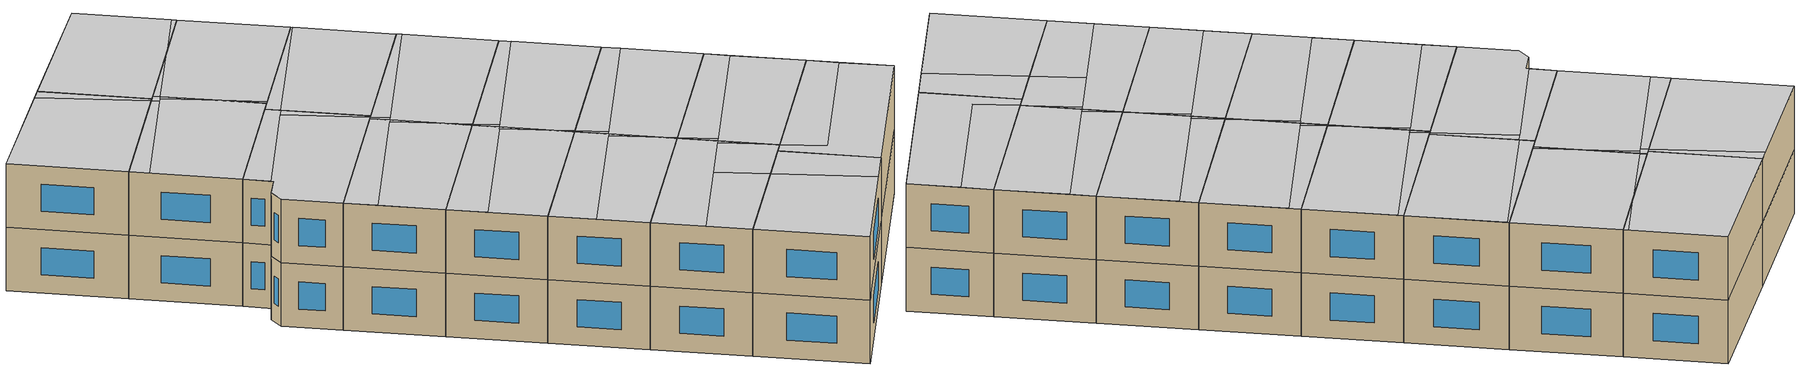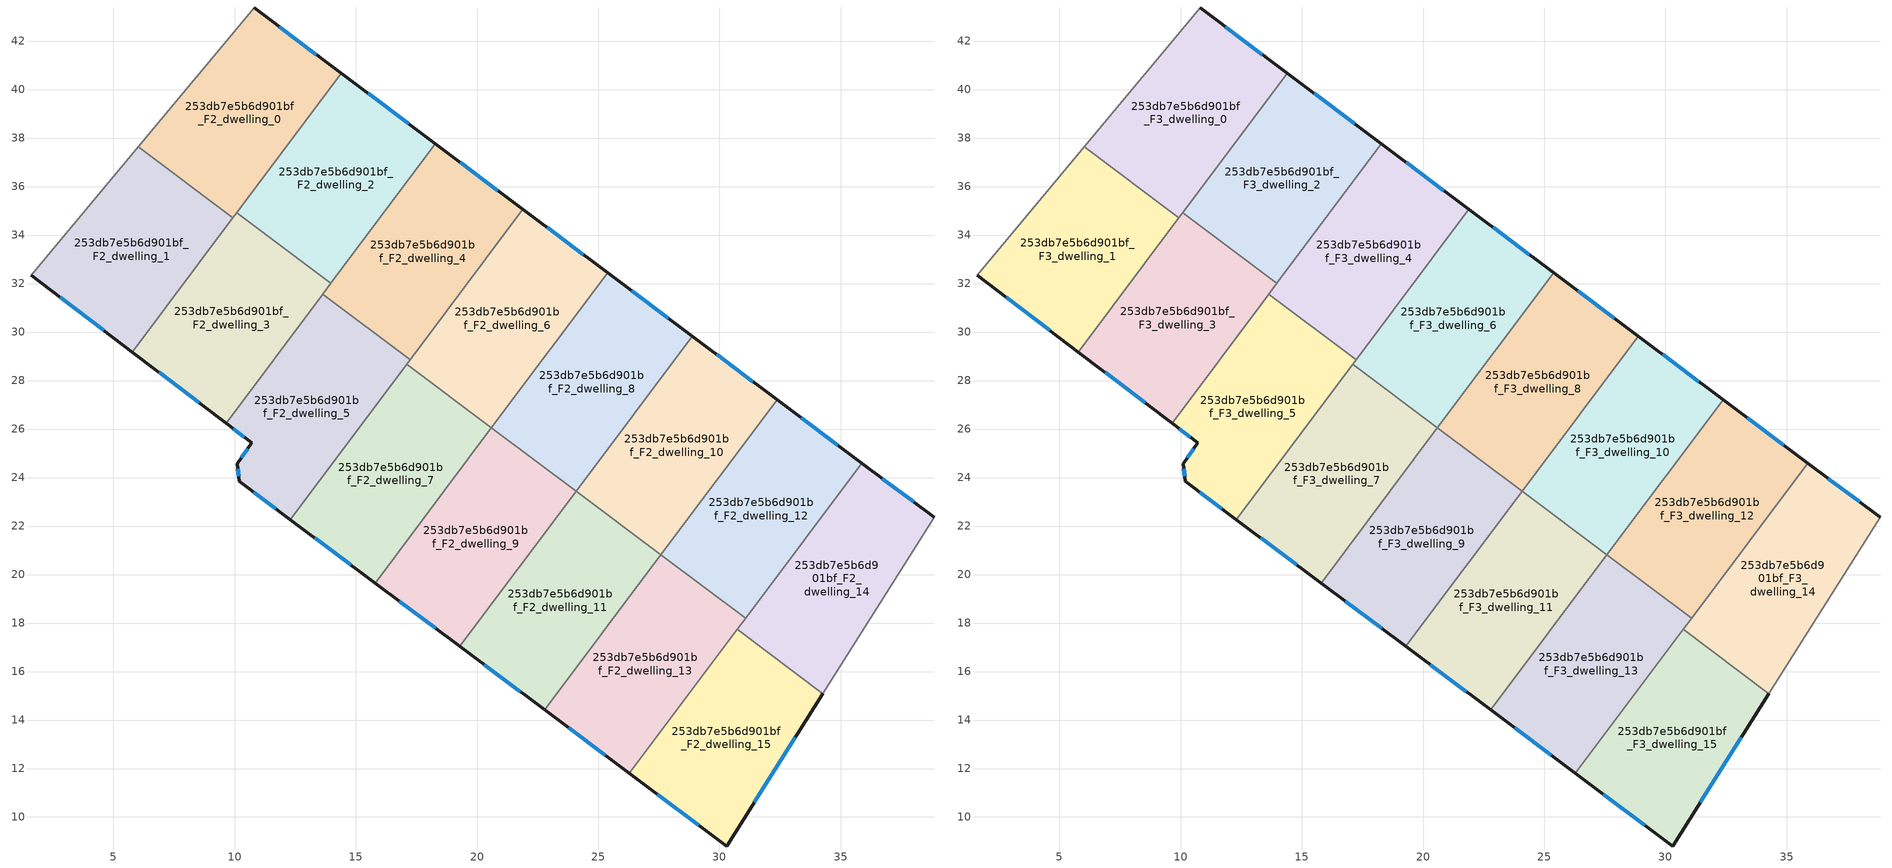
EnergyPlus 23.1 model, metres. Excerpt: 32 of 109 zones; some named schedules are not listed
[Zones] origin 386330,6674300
253db7e5b6d901bf_F2_dwelling_0
 floor to 253db7e5b6d901bf_F1_dwelling_0 (EU_floor_Construction): 14.41,40.67 9.94,34.71 6.03,37.63 10.81,43.36 z6
 wall outside (EU_wall_Construction): 14.41,40.67 10.81,43.36 z6:9
 wall adiabatic (EU_wall_Construction): 10.81,43.36 6.03,37.63 z6:9
 wall to 253db7e5b6d901bf_F2_dwelling_1 (EU_wall_Construction): 6.03,37.63 9.94,34.71 z6:9
 wall to 253db7e5b6d901bf_F2_dwelling_2 (EU_wall_Construction): 10.09,34.92 14.41,40.67 z6:9
 wall to 253db7e5b6d901bf_F2_dwelling_3 (EU_wall_Construction): 9.94,34.71 10.09,34.92 z6:9
 window (EU_Window_Construction): 13.38,41.44 11.84,42.6 z6.86:8.14
253db7e5b6d901bf_F2_dwelling_1
 floor to 253db7e5b6d901bf_F1_dwelling_1 (EU_floor_Construction): 9.94,34.71 5.79,29.17 1.62,32.34 6.03,37.63 z6
 wall outside (EU_wall_Construction): 1.62,32.34 5.79,29.17 z6:9
 wall adiabatic (EU_wall_Construction): 6.03,37.63 1.62,32.34 z6:9
 wall to 253db7e5b6d901bf_F2_dwelling_3 (EU_wall_Construction): 5.79,29.17 9.94,34.71 z6:9
 window (EU_Window_Construction): 2.81,31.44 4.6,30.08 z6.86:8.14
253db7e5b6d901bf_F2_dwelling_10
 floor to 253db7e5b6d901bf_F1_dwelling_10 (EU_floor_Construction): 32.37,27.21 27.58,20.81 24.09,23.43 28.88,29.83 z6
 wall outside (EU_wall_Construction): 32.37,27.21 28.88,29.83 z6:9
 wall to 253db7e5b6d901bf_F2_dwelling_11 (EU_wall_Construction): 24.09,23.43 27.58,20.81 z6:9
 wall to 253db7e5b6d901bf_F2_dwelling_12 (EU_wall_Construction): 27.58,20.81 32.37,27.21 z6:9
 wall to 253db7e5b6d901bf_F2_dwelling_8 (EU_wall_Construction): 28.88,29.83 24.09,23.43 z6:9
 window (EU_Window_Construction): 31.38,27.96 29.88,29.08 z6.86:8.14
253db7e5b6d901bf_F2_dwelling_11
 floor to 253db7e5b6d901bf_F1_dwelling_11 (EU_floor_Construction): 27.58,20.81 22.79,14.42 19.29,17.03 24.09,23.43 z6
 wall outside (EU_wall_Construction): 19.29,17.03 22.79,14.42 z6:9
 wall to 253db7e5b6d901bf_F2_dwelling_9 (EU_wall_Construction): 24.09,23.43 19.29,17.03 z6:9
 wall to 253db7e5b6d901bf_F2_dwelling_13 (EU_wall_Construction): 22.79,14.42 27.58,20.81 z6:9
 window (EU_Window_Construction): 20.29,16.29 21.79,15.17 z6.86:8.14
253db7e5b6d901bf_F2_dwelling_12
 floor to 253db7e5b6d901bf_F1_dwelling_12 (EU_floor_Construction): 35.87,24.59 31.08,18.2 27.58,20.81 32.37,27.21 z6
 wall outside (EU_wall_Construction): 35.87,24.59 32.37,27.21 z6:9
 wall to 253db7e5b6d901bf_F2_dwelling_13 (EU_wall_Construction): 27.58,20.81 31.08,18.2 z6:9
 wall to 253db7e5b6d901bf_F2_dwelling_14 (EU_wall_Construction): 31.08,18.2 35.87,24.59 z6:9
 window (EU_Window_Construction): 34.87,25.34 33.37,26.46 z6.86:8.14
253db7e5b6d901bf_F2_dwelling_13
 floor to 253db7e5b6d901bf_F1_dwelling_13 (EU_floor_Construction): 31.08,18.2 26.29,11.8 22.79,14.42 27.58,20.81 z6
 wall outside (EU_wall_Construction): 22.79,14.42 26.29,11.8 z6:9
 wall to 253db7e5b6d901bf_F2_dwelling_15 (EU_wall_Construction): 26.29,11.8 30.73,17.73 z6:9
 wall to 253db7e5b6d901bf_F2_dwelling_14 (EU_wall_Construction): 30.73,17.73 31.08,18.19 z6:9
 window (EU_Window_Construction): 23.79,13.67 25.29,12.55 z6.86:8.14
253db7e5b6d901bf_F2_dwelling_14
 floor to 253db7e5b6d901bf_F1_dwelling_14 (EU_floor_Construction): 38.86,22.35 34.26,15.09 30.73,17.73 35.87,24.59 z6
 wall outside (EU_wall_Construction): 38.86,22.35 35.87,24.59 z6:9
 wall adiabatic (EU_wall_Construction): 34.26,15.09 38.86,22.35 z6:9
 wall to 253db7e5b6d901bf_F2_dwelling_15 (EU_wall_Construction): 30.73,17.73 34.26,15.09 z6:9
 window (EU_Window_Construction): 38,22.99 36.72,23.95 z6.86:8.14
253db7e5b6d901bf_F2_dwelling_15
 floor to 253db7e5b6d901bf_F1_dwelling_15 (EU_floor_Construction): 34.26,15.09 30.29,8.8 26.29,11.8 30.73,17.73 z6
 wall outside (EU_wall_Construction): 26.29,11.8 30.29,8.8 34.26,15.09 z6:9
 window (EU_Window_Construction): 31.43,10.6 33.13,13.29 / 27.43,10.95 29.15,9.66 z6.86:8.14
253db7e5b6d901bf_F2_dwelling_2
 floor to 253db7e5b6d901bf_F1_dwelling_2 (EU_floor_Construction): 18.29,37.76 13.97,32.01 10.09,34.92 14.41,40.67 z6
 wall outside (EU_wall_Construction): 18.29,37.76 14.41,40.67 z6:9
 wall to 253db7e5b6d901bf_F2_dwelling_3 (EU_wall_Construction): 10.09,34.92 13.97,32.01 z6:9
 wall to 253db7e5b6d901bf_F2_dwelling_4 (EU_wall_Construction): 13.97,32.01 18.29,37.76 z6:9
 window (EU_Window_Construction): 17.18,38.6 15.51,39.84 z6.86:8.14
253db7e5b6d901bf_F2_dwelling_3
 floor to 253db7e5b6d901bf_F1_dwelling_3 (EU_floor_Construction): 13.97,32.01 9.65,26.24 5.79,29.17 10.09,34.92 z6
 wall outside (EU_wall_Construction): 5.79,29.17 9.65,26.24 z6:9
 wall to 253db7e5b6d901bf_F2_dwelling_5 (EU_wall_Construction): 9.65,26.24 13.64,31.57 z6:9
 wall to 253db7e5b6d901bf_F2_dwelling_4 (EU_wall_Construction): 13.64,31.57 13.97,32.01 z6:9
 window (EU_Window_Construction): 6.89,28.34 8.55,27.08 z6.86:8.14
253db7e5b6d901bf_F2_dwelling_4
 floor to 253db7e5b6d901bf_F1_dwelling_4 (EU_floor_Construction): 21.89,35.06 17.25,28.87 13.64,31.57 18.29,37.76 z6
 wall outside (EU_wall_Construction): 21.89,35.06 18.29,37.76 z6:9
 wall to 253db7e5b6d901bf_F2_dwelling_5 (EU_wall_Construction): 13.64,31.57 17.25,28.87 z6:9
 wall to 253db7e5b6d901bf_F2_dwelling_6 (EU_wall_Construction): 17.25,28.87 21.89,35.06 z6:9
 window (EU_Window_Construction): 20.86,35.83 19.32,36.99 z6.86:8.14
253db7e5b6d901bf_F2_dwelling_5
 floor to 253db7e5b6d901bf_F1_dwelling_5 (EU_floor_Construction): 17.25,28.87 12.3,22.26 10.2,23.84 10.12,24.57 10.7,25.44 9.65,26.24 13.64,31.57 z6
 wall outside (EU_wall_Construction): 9.65,26.24 10.7,25.44 10.12,24.57 10.2,23.84 12.3,22.26 z6:9
 wall to 253db7e5b6d901bf_F2_dwelling_7 (EU_wall_Construction): 12.3,22.26 17.1,28.66 z6:9
 wall to 253db7e5b6d901bf_F2_dwelling_6 (EU_wall_Construction): 17.1,28.66 17.25,28.87 z6:9
 window (EU_Window_Construction): 10.8,23.39 11.7,22.72 / 10.14,24.36 10.17,24.05 / 10.53,25.19 10.28,24.82 / 9.95,26.01 10.4,25.67 z6.86:8.14
253db7e5b6d901bf_F2_dwelling_6
 floor to 253db7e5b6d901bf_F1_dwelling_6 (EU_floor_Construction): 25.39,32.45 20.59,26.05 17.1,28.66 21.89,35.06 z6
 wall outside (EU_wall_Construction): 25.39,32.45 21.89,35.06 z6:9
 wall to 253db7e5b6d901bf_F2_dwelling_7 (EU_wall_Construction): 17.1,28.66 20.59,26.05 z6:9
 wall to 253db7e5b6d901bf_F2_dwelling_8 (EU_wall_Construction): 20.59,26.05 25.39,32.45 z6:9
 window (EU_Window_Construction): 24.39,33.19 22.89,34.31 z6.86:8.14
253db7e5b6d901bf_F2_dwelling_7
 floor to 253db7e5b6d901bf_F1_dwelling_7 (EU_floor_Construction): 20.59,26.05 15.8,19.65 12.3,22.26 17.1,28.66 z6
 wall outside (EU_wall_Construction): 12.3,22.26 15.8,19.65 z6:9
 wall to 253db7e5b6d901bf_F2_dwelling_9 (EU_wall_Construction): 15.8,19.65 20.59,26.05 z6:9
 window (EU_Window_Construction): 13.3,21.52 14.8,20.4 z6.86:8.14
253db7e5b6d901bf_F2_dwelling_8
 floor to 253db7e5b6d901bf_F1_dwelling_8 (EU_floor_Construction): 28.88,29.83 24.09,23.43 20.59,26.05 25.39,32.45 z6
 wall outside (EU_wall_Construction): 28.88,29.83 25.39,32.45 z6:9
 wall to 253db7e5b6d901bf_F2_dwelling_9 (EU_wall_Construction): 20.59,26.05 24.09,23.43 z6:9
 window (EU_Window_Construction): 27.88,30.58 26.39,31.7 z6.86:8.14
253db7e5b6d901bf_F2_dwelling_9
 floor to 253db7e5b6d901bf_F1_dwelling_9 (EU_floor_Construction): 24.09,23.43 19.29,17.03 15.8,19.65 20.59,26.05 z6
 wall outside (EU_wall_Construction): 15.8,19.65 19.29,17.03 z6:9
 window (EU_Window_Construction): 16.8,18.9 18.3,17.78 z6.86:8.14
253db7e5b6d901bf_F3_dwelling_0
 floor to 253db7e5b6d901bf_F2_dwelling_0 (EU_floor_Construction): 14.41,40.67 9.94,34.71 6.03,37.63 10.81,43.36 z9
 wall outside (EU_wall_Construction): 14.41,40.67 10.81,43.36 z9:12
 wall adiabatic (EU_wall_Construction): 10.81,43.36 6.03,37.63 z9:12
 wall to 253db7e5b6d901bf_F3_dwelling_1 (EU_wall_Construction): 6.03,37.63 9.94,34.71 z9:12
 wall to 253db7e5b6d901bf_F3_dwelling_2 (EU_wall_Construction): 10.09,34.92 14.41,40.67 z9:12
 wall to 253db7e5b6d901bf_F3_dwelling_3 (EU_wall_Construction): 9.94,34.71 10.09,34.92 z9:12
 window (EU_Window_Construction): 13.38,41.44 11.84,42.6 z9.86:11.14
 ceiling to 253db7e5b6d901bf_F4_dwelling_0 (EU_floor_Construction): 12.56,38.21 14.21,40.82 10.81,43.36 6.03,37.63 9.94,34.71 z12
 ceiling to 253db7e5b6d901bf_F4_dwelling_2 (EU_floor_Construction): 12.56,38.21 14.41,40.67 14.21,40.82 z12
253db7e5b6d901bf_F3_dwelling_1
 floor to 253db7e5b6d901bf_F2_dwelling_1 (EU_floor_Construction): 9.94,34.71 5.79,29.17 1.62,32.34 6.03,37.63 z9
 wall outside (EU_wall_Construction): 1.62,32.34 5.79,29.17 z9:12
 wall adiabatic (EU_wall_Construction): 6.03,37.63 1.62,32.34 z9:12
 wall to 253db7e5b6d901bf_F3_dwelling_3 (EU_wall_Construction): 5.79,29.17 9.94,34.71 z9:12
 window (EU_Window_Construction): 2.81,31.44 4.6,30.08 z9.86:11.14
 ceiling to 253db7e5b6d901bf_F4_dwelling_1 (EU_floor_Construction): 5.79,29.17 9.82,34.55 5.66,37.19 1.62,32.34 z12
 ceiling to 253db7e5b6d901bf_F4_dwelling_0 (EU_floor_Construction): 9.82,34.55 9.94,34.71 6.03,37.63 5.66,37.19 z12
253db7e5b6d901bf_F3_dwelling_10
 floor to 253db7e5b6d901bf_F2_dwelling_10 (EU_floor_Construction): 32.37,27.21 27.58,20.81 24.09,23.43 28.88,29.83 z9
 wall outside (EU_wall_Construction): 32.37,27.21 28.88,29.83 z9:12
 wall to 253db7e5b6d901bf_F3_dwelling_11 (EU_wall_Construction): 24.09,23.43 27.58,20.81 z9:12
 wall to 253db7e5b6d901bf_F3_dwelling_12 (EU_wall_Construction): 27.58,20.81 32.37,27.21 z9:12
 wall to 253db7e5b6d901bf_F3_dwelling_8 (EU_wall_Construction): 28.88,29.83 24.09,23.43 z9:12
 window (EU_Window_Construction): 31.38,27.96 29.88,29.08 z9.86:11.14
 ceiling to 253db7e5b6d901bf_F4_dwelling_10 (EU_floor_Construction): 27.61,20.85 32.37,27.21 29.54,29.33 25.25,22.56 27.11,21.17 z12
 ceiling to 253db7e5b6d901bf_F4_dwelling_11 (EU_floor_Construction): 27.58,20.81 27.61,20.85 27.11,21.17 z12
 ceiling to 253db7e5b6d901bf_F4_dwelling_8 (EU_floor_Construction): 25.35,22.71 29.54,29.33 28.88,29.83 24.13,23.49 z12
 ceiling adiabatic (EU_roof_Construction): 25.25,22.56 25.35,22.71 24.13,23.49 24.09,23.43 z12
253db7e5b6d901bf_F3_dwelling_11
 floor to 253db7e5b6d901bf_F2_dwelling_11 (EU_floor_Construction): 27.58,20.81 22.79,14.42 19.29,17.03 24.09,23.43 z9
 wall outside (EU_wall_Construction): 19.29,17.03 22.79,14.42 z9:12
 wall to 253db7e5b6d901bf_F3_dwelling_9 (EU_wall_Construction): 24.09,23.43 19.29,17.03 z9:12
 wall to 253db7e5b6d901bf_F3_dwelling_13 (EU_wall_Construction): 22.79,14.42 27.58,20.81 z9:12
 window (EU_Window_Construction): 20.29,16.29 21.79,15.17 z9.86:11.14
 ceiling to 253db7e5b6d901bf_F4_dwelling_11 (EU_floor_Construction): 22.79,14.42 27.58,20.81 27.11,21.17 25.16,22.41 20.96,15.79 z12
 ceiling to 253db7e5b6d901bf_F4_dwelling_9 (EU_floor_Construction): 20.96,15.79 25.16,22.41 25.25,22.56 24.09,23.43 19.3,17.03 z12
 ceiling to 253db7e5b6d901bf_F4_dwelling_10 (EU_floor_Construction): 27.11,21.17 25.25,22.56 25.16,22.4 z12
253db7e5b6d901bf_F3_dwelling_12
 floor to 253db7e5b6d901bf_F2_dwelling_12 (EU_floor_Construction): 35.87,24.59 31.08,18.2 27.58,20.81 32.37,27.21 z9
 wall outside (EU_wall_Construction): 35.87,24.59 32.37,27.21 z9:12
 wall to 253db7e5b6d901bf_F3_dwelling_13 (EU_wall_Construction): 27.58,20.81 31.08,18.2 z9:12
 wall to 253db7e5b6d901bf_F3_dwelling_14 (EU_wall_Construction): 31.08,18.2 35.87,24.59 z9:12
 window (EU_Window_Construction): 34.87,25.34 33.37,26.46 z9.86:11.14
 ceiling adiabatic (EU_roof_Construction): 31.09,18.21 35.87,24.59 33.27,26.54 28.98,19.77 30.83,18.38 z12
 ceiling to 253db7e5b6d901bf_F4_dwelling_10 (EU_floor_Construction): 29.08,19.92 33.27,26.54 32.37,27.21 27.61,20.85 z12
 ceiling to 253db7e5b6d901bf_F4_dwelling_11 (EU_floor_Construction): 28.98,19.77 29.08,19.92 27.61,20.85 27.58,20.81 z12
253db7e5b6d901bf_F3_dwelling_13
 floor to 253db7e5b6d901bf_F2_dwelling_13 (EU_floor_Construction): 31.08,18.2 26.29,11.8 22.79,14.42 27.58,20.81 z9
 wall outside (EU_wall_Construction): 22.79,14.42 26.29,11.8 z9:12
 wall to 253db7e5b6d901bf_F3_dwelling_15 (EU_wall_Construction): 26.29,11.8 30.73,17.73 z9:12
 wall to 253db7e5b6d901bf_F3_dwelling_14 (EU_wall_Construction): 30.73,17.73 31.08,18.19 z9:12
 window (EU_Window_Construction): 23.79,13.67 25.29,12.55 z9.86:11.14
 ceiling to 253db7e5b6d901bf_F4_dwelling_14 (EU_floor_Construction): 26.29,11.8 29.43,15.99 27.4,17.28 24.69,13 z12
 ceiling to 253db7e5b6d901bf_F4_dwelling_13 (EU_floor_Construction): 29.43,15.99 31.08,18.2 30.83,18.38 28.88,19.61 27.4,17.28 z12
 ceiling adiabatic (EU_roof_Construction): 30.83,18.38 28.98,19.77 28.88,19.61 z12
 ceiling to 253db7e5b6d901bf_F4_dwelling_11 (EU_floor_Construction): 24.69,13 28.98,19.77 27.58,20.81 22.79,14.42 z12
253db7e5b6d901bf_F3_dwelling_14
 floor to 253db7e5b6d901bf_F2_dwelling_14 (EU_floor_Construction): 38.86,22.35 34.26,15.09 30.73,17.73 35.87,24.59 z9
 wall outside (EU_wall_Construction): 38.86,22.35 35.87,24.59 z9:12
 wall adiabatic (EU_wall_Construction): 34.26,15.09 38.86,22.35 z9:12
 wall to 253db7e5b6d901bf_F3_dwelling_15 (EU_wall_Construction): 30.73,17.73 34.26,15.09 z9:12
 window (EU_Window_Construction): 38,22.99 36.72,23.95 z9.86:11.14
 ceiling to 253db7e5b6d901bf_F4_dwelling_13 (EU_floor_Construction): 34.26,15.09 38.86,22.35 37,23.74 32.81,17.13 31.09,18.21 30.73,17.73 z12
 ceiling to 253db7e5b6d901bf_F4_dwelling_12 (EU_floor_Construction): 32.81,17.13 37,23.74 35.87,24.59 31.09,18.21 z12
253db7e5b6d901bf_F3_dwelling_15
 floor to 253db7e5b6d901bf_F2_dwelling_15 (EU_floor_Construction): 34.26,15.09 30.29,8.8 26.29,11.8 30.73,17.73 z9
 wall outside (EU_wall_Construction): 26.29,11.8 30.29,8.8 34.26,15.09 z9:12
 window (EU_Window_Construction): 31.43,10.6 33.13,13.29 / 27.43,10.95 29.15,9.66 z9.86:11.14
 ceiling to 253db7e5b6d901bf_F4_dwelling_14 (EU_floor_Construction): 30.29,8.8 33.29,13.55 29.43,15.99 26.29,11.8 z12
 ceiling to 253db7e5b6d901bf_F4_dwelling_13 (EU_floor_Construction): 33.29,13.55 34.26,15.09 30.73,17.73 29.43,15.99 z12
253db7e5b6d901bf_F3_dwelling_2
 floor to 253db7e5b6d901bf_F2_dwelling_2 (EU_floor_Construction): 18.29,37.76 13.97,32.01 10.09,34.92 14.41,40.67 z9
 wall outside (EU_wall_Construction): 18.29,37.76 14.41,40.67 z9:12
 wall to 253db7e5b6d901bf_F3_dwelling_3 (EU_wall_Construction): 10.09,34.92 13.97,32.01 z9:12
 wall to 253db7e5b6d901bf_F3_dwelling_4 (EU_wall_Construction): 13.97,32.01 18.29,37.76 z9:12
 window (EU_Window_Construction): 17.18,38.6 15.51,39.84 z9.86:11.14
 ceiling to 253db7e5b6d901bf_F4_dwelling_2 (EU_floor_Construction): 14.06,32.13 18.29,37.76 14.41,40.67 12.56,38.21 10.35,34.72 12.45,33.15 z12
 ceiling adiabatic (EU_roof_Construction): 13.97,32.01 14.06,32.13 12.45,33.15 z12
 ceiling to 253db7e5b6d901bf_F4_dwelling_0 (EU_floor_Construction): 10.35,34.72 12.56,38.21 10.09,34.92 z12
253db7e5b6d901bf_F3_dwelling_3
 floor to 253db7e5b6d901bf_F2_dwelling_3 (EU_floor_Construction): 13.97,32.01 9.65,26.24 5.79,29.17 10.09,34.92 z9
 wall outside (EU_wall_Construction): 5.79,29.17 9.65,26.24 z9:12
 wall to 253db7e5b6d901bf_F3_dwelling_5 (EU_wall_Construction): 9.65,26.24 13.64,31.57 z9:12
 wall to 253db7e5b6d901bf_F3_dwelling_4 (EU_wall_Construction): 13.64,31.57 13.97,32.01 z9:12
 window (EU_Window_Construction): 6.89,28.34 8.55,27.08 z9.86:11.14
 ceiling to 253db7e5b6d901bf_F4_dwelling_3 (EU_floor_Construction): 9.65,26.24 13.97,32.01 12.45,33.15 10.24,34.55 6.5,28.64 z12
 ceiling to 253db7e5b6d901bf_F4_dwelling_1 (EU_floor_Construction): 6.5,28.64 10.12,34.36 9.82,34.55 5.79,29.17 z12
 ceiling to 253db7e5b6d901bf_F4_dwelling_2 (EU_floor_Construction): 12.45,33.15 10.35,34.72 10.24,34.55 z12
 ceiling to 253db7e5b6d901bf_F4_dwelling_0 (EU_floor_Construction): 10.12,34.36 10.35,34.72 10.09,34.92 9.82,34.55 z12
253db7e5b6d901bf_F3_dwelling_4
 floor to 253db7e5b6d901bf_F2_dwelling_4 (EU_floor_Construction): 21.89,35.06 17.25,28.87 13.64,31.57 18.29,37.76 z9
 wall outside (EU_wall_Construction): 21.89,35.06 18.29,37.76 z9:12
 wall to 253db7e5b6d901bf_F3_dwelling_5 (EU_wall_Construction): 13.64,31.57 17.25,28.87 z9:12
 wall to 253db7e5b6d901bf_F3_dwelling_6 (EU_wall_Construction): 17.25,28.87 21.89,35.06 z9:12
 window (EU_Window_Construction): 20.86,35.83 19.32,36.99 z9.86:11.14
 ceiling adiabatic (EU_roof_Construction): 17.25,28.87 21.89,35.06 18.35,37.72 14.19,31.16 z12; 21.89,35.06 18.29,37.76 13.64,31.57 14.19,31.16 18.35,37.72 z12
253db7e5b6d901bf_F3_dwelling_5
 floor to 253db7e5b6d901bf_F2_dwelling_5 (EU_floor_Construction): 17.25,28.87 12.3,22.26 10.2,23.84 10.12,24.57 10.7,25.44 9.65,26.24 13.64,31.57 z9
 wall outside (EU_wall_Construction): 9.65,26.24 10.7,25.44 10.12,24.57 10.2,23.84 12.3,22.26 z9:12
 wall to 253db7e5b6d901bf_F3_dwelling_7 (EU_wall_Construction): 12.3,22.26 17.1,28.66 z9:12
 wall to 253db7e5b6d901bf_F3_dwelling_6 (EU_wall_Construction): 17.1,28.66 17.25,28.87 z9:12
 window (EU_Window_Construction): 10.8,23.39 11.7,22.72 / 10.14,24.36 10.17,24.05 / 10.53,25.19 10.28,24.82 / 9.95,26.01 10.4,25.67 z9.86:11.14
 ceiling to 253db7e5b6d901bf_F4_dwelling_5 (EU_floor_Construction): 12.31,22.27 17.18,28.78 13.98,30.81 10.62,25.51 10.7,25.44 10.12,24.57 10.2,23.84 z12
 ceiling to 253db7e5b6d901bf_F4_dwelling_3 (EU_floor_Construction): 10.62,25.51 14.2,31.16 13.64,31.57 9.65,26.24 z12
 ceiling to 253db7e5b6d901bf_F4_dwelling_4 (EU_floor_Construction): 17.18,28.78 17.25,28.87 14.2,31.16 13.98,30.81 z12
253db7e5b6d901bf_F3_dwelling_6
 floor to 253db7e5b6d901bf_F2_dwelling_6 (EU_floor_Construction): 25.39,32.45 20.59,26.05 17.1,28.66 21.89,35.06 z9
 wall outside (EU_wall_Construction): 25.39,32.45 21.89,35.06 z9:12
 wall to 253db7e5b6d901bf_F3_dwelling_7 (EU_wall_Construction): 17.1,28.66 20.59,26.05 z9:12
 wall to 253db7e5b6d901bf_F3_dwelling_8 (EU_wall_Construction): 20.59,26.05 25.39,32.45 z9:12
 window (EU_Window_Construction): 24.39,33.19 22.89,34.31 z9.86:11.14
 ceiling to 253db7e5b6d901bf_F4_dwelling_6 (EU_floor_Construction): 20.65,26.12 25.39,32.44 22.09,34.92 17.8,28.14 19.66,26.75 z12
 ceiling to 253db7e5b6d901bf_F4_dwelling_7 (EU_floor_Construction): 20.59,26.05 20.65,26.12 19.66,26.75 z12
 ceiling to 253db7e5b6d901bf_F4_dwelling_4 (EU_floor_Construction): 17.91,28.32 22.09,34.92 21.89,35.06 17.19,28.78 z12
 ceiling to 253db7e5b6d901bf_F4_dwelling_5 (EU_floor_Construction): 17.8,28.14 17.91,28.32 17.19,28.78 17.1,28.66 z12
253db7e5b6d901bf_F3_dwelling_7
 floor to 253db7e5b6d901bf_F2_dwelling_7 (EU_floor_Construction): 20.59,26.05 15.8,19.65 12.3,22.26 17.1,28.66 z9
 wall outside (EU_wall_Construction): 12.3,22.26 15.8,19.65 z9:12
 wall to 253db7e5b6d901bf_F3_dwelling_9 (EU_wall_Construction): 15.8,19.65 20.59,26.05 z9:12
 window (EU_Window_Construction): 13.3,21.52 14.8,20.4 z9.86:11.14
 ceiling to 253db7e5b6d901bf_F4_dwelling_7 (EU_floor_Construction): 15.8,19.65 20.59,26.05 19.66,26.75 17.7,27.99 13.51,21.37 z12
 ceiling to 253db7e5b6d901bf_F4_dwelling_5 (EU_floor_Construction): 13.51,21.37 17.7,27.99 17.8,28.14 17.1,28.66 12.31,22.27 z12
 ceiling to 253db7e5b6d901bf_F4_dwelling_6 (EU_floor_Construction): 19.66,26.75 17.8,28.14 17.7,27.99 z12
253db7e5b6d901bf_F3_dwelling_8
 floor to 253db7e5b6d901bf_F2_dwelling_8 (EU_floor_Construction): 28.88,29.83 24.09,23.43 20.59,26.05 25.39,32.45 z9
 wall outside (EU_wall_Construction): 28.88,29.83 25.39,32.45 z9:12
 wall to 253db7e5b6d901bf_F3_dwelling_9 (EU_wall_Construction): 20.59,26.05 24.09,23.43 z9:12
 window (EU_Window_Construction): 27.88,30.58 26.39,31.7 z9.86:11.14
 ceiling to 253db7e5b6d901bf_F4_dwelling_8 (EU_floor_Construction): 24.13,23.49 28.88,29.83 25.82,32.12 21.53,25.35 23.38,23.96 z12
 ceiling to 253db7e5b6d901bf_F4_dwelling_7 (EU_floor_Construction): 21.53,25.35 21.62,25.5 20.65,26.12 20.59,26.05 z12
 ceiling adiabatic (EU_roof_Construction): 24.13,23.49 23.38,23.96 24.09,23.43 28.88,29.83 25.39,32.45 20.65,26.12 21.62,25.5 25.82,32.12 28.88,29.83 z12
253db7e5b6d901bf_F3_dwelling_9
 floor to 253db7e5b6d901bf_F2_dwelling_9 (EU_floor_Construction): 24.09,23.43 19.29,17.03 15.8,19.65 20.59,26.05 z9
 wall outside (EU_wall_Construction): 15.8,19.65 19.29,17.03 z9:12
 window (EU_Window_Construction): 16.8,18.9 18.3,17.78 z9.86:11.14
 ceiling to 253db7e5b6d901bf_F4_dwelling_8 (EU_floor_Construction): 23.38,23.96 21.53,25.35 21.43,25.2 z12
 ceiling to 253db7e5b6d901bf_F4_dwelling_7 (EU_floor_Construction): 17.24,18.58 21.53,25.35 20.59,26.05 15.8,19.65 z12
 ceiling adiabatic (EU_roof_Construction): 19.29,17.03 24.09,23.43 23.38,23.96 21.43,25.2 17.24,18.58 15.8,19.65 z12
[Building]
EU S2 Campaign: North Axis=0; Terrain=City; Solar Distribution=FullExterior
[Site:Location]
Helsinki-Vantaa.AP: Latitude=60.317; Longitude=24.963; Time Zone=2; Elevation=54.6
[SizingPeriod:WeatherFileDays]
AnnualSizingPeriod: Begin Month=1; Begin Day of Month=1; End Month=12; End Day of Month=31; Day of Week for Start Day=Monday; Use Weather File Daylight Saving Period=No; Use Weather File Rain and Snow Indicators=No
[MATERIAL]
EU_InternalMass_Material: Roughness=MediumRough; Thickness=0.1; Conductivity=1; Density=1800; Specific Heat=900; Thermal Absorptance=0.9; Solar Absorptance=0.7; Visible Absorptance=0.7
[MATERIAL:NOMASS] Roughness=MediumRough; Thermal Absorptance=0.9; Solar Absorptance=0.7; Visible Absorptance=0.7
Name | Thermal Resistance
EU_wall_NoMass | 1.10183
EU_roof_NoMass; EU_floor_NoMass | 1.70606
[WINDOWMATERIAL:SIMPLEGLAZINGSYSTEM]
EU_Window_SimpleGlazing: UFactor=3.11035; Solar Heat Gain Coefficient=0.8; Visible Transmittance=0.8
[CONSTRUCTION]
EU_wall_Construction: EU_wall_NoMass
EU_roof_Construction: EU_roof_NoMass
EU_floor_Construction: EU_floor_NoMass
EU_Window_Construction: EU_Window_SimpleGlazing
EU_InternalMass_Construction: EU_InternalMass_Material
[ZONE] Type=1; Multiplier=1; Ceiling Height=autocalculate; Floor Area=autocalculate; Part of Total Floor Area=Yes
Name | Volume
253db7e5b6d901bf_F2_dwelling_0; 253db7e5b6d901bf_F3_dwelling_0 | 104.689
253db7e5b6d901bf_F2_dwelling_1; 253db7e5b6d901bf_F3_dwelling_1 | 104.698
253db7e5b6d901bf_F2_dwelling_10; 253db7e5b6d901bf_F3_dwelling_10; 253db7e5b6d901bf_F2_dwelling_3; 253db7e5b6d901bf_F3_dwelling_3 | 104.674
253db7e5b6d901bf_F2_dwelling_11; 253db7e5b6d901bf_F3_dwelling_11 | 104.684
253db7e5b6d901bf_F2_dwelling_12; 253db7e5b6d901bf_F3_dwelling_12; 253db7e5b6d901bf_F2_dwelling_4; 253db7e5b6d901bf_F3_dwelling_4 | 104.695
253db7e5b6d901bf_F2_dwelling_13; 253db7e5b6d901bf_F3_dwelling_13; 253db7e5b6d901bf_F2_dwelling_6; 253db7e5b6d901bf_F3_dwelling_6 | 104.681
253db7e5b6d901bf_F2_dwelling_14; 253db7e5b6d901bf_F3_dwelling_14; 253db7e5b6d901bf_F2_dwelling_9; 253db7e5b6d901bf_F3_dwelling_9 | 104.682
253db7e5b6d901bf_F2_dwelling_15; 253db7e5b6d901bf_F3_dwelling_15 | 104.678
253db7e5b6d901bf_F2_dwelling_2; 253db7e5b6d901bf_F3_dwelling_2; 253db7e5b6d901bf_F2_dwelling_7; 253db7e5b6d901bf_F3_dwelling_7 | 104.687
253db7e5b6d901bf_F2_dwelling_5; 253db7e5b6d901bf_F3_dwelling_5 | 104.683
253db7e5b6d901bf_F2_dwelling_8; 253db7e5b6d901bf_F3_dwelling_8 | 104.692
[INTERNALMASS] Construction=EU_InternalMass_Construction
Name | Zone or ZoneList | Surface Area
253db7e5b6d901bf_F2_dwelling_0_EU_InternalMass | 253db7e5b6d901bf_F2_dwelling_0 | 34.8948
253db7e5b6d901bf_F2_dwelling_1_EU_InternalMass | 253db7e5b6d901bf_F2_dwelling_1 | 34.8998
253db7e5b6d901bf_F2_dwelling_2_EU_InternalMass | 253db7e5b6d901bf_F2_dwelling_2 | 34.8949
253db7e5b6d901bf_F2_dwelling_3_EU_InternalMass | 253db7e5b6d901bf_F2_dwelling_3 | 34.8912
253db7e5b6d901bf_F2_dwelling_4_EU_InternalMass | 253db7e5b6d901bf_F2_dwelling_4 | 34.8964
253db7e5b6d901bf_F2_dwelling_5_EU_InternalMass | 253db7e5b6d901bf_F2_dwelling_5 | 34.8944
253db7e5b6d901bf_F2_dwelling_6_EU_InternalMass | 253db7e5b6d901bf_F2_dwelling_6 | 34.8926
253db7e5b6d901bf_F2_dwelling_7_EU_InternalMass | 253db7e5b6d901bf_F2_dwelling_7 | 34.8942
253db7e5b6d901bf_F2_dwelling_8_EU_InternalMass | 253db7e5b6d901bf_F2_dwelling_8 | 34.8973
253db7e5b6d901bf_F2_dwelling_9_EU_InternalMass | 253db7e5b6d901bf_F2_dwelling_9 | 34.8937
253db7e5b6d901bf_F2_dwelling_10_EU_InternalMass | 253db7e5b6d901bf_F2_dwelling_10 | 34.8918
253db7e5b6d901bf_F2_dwelling_11_EU_InternalMass | 253db7e5b6d901bf_F2_dwelling_11 | 34.8947
253db7e5b6d901bf_F2_dwelling_12_EU_InternalMass | 253db7e5b6d901bf_F2_dwelling_12 | 34.8979
253db7e5b6d901bf_F2_dwelling_13_EU_InternalMass | 253db7e5b6d901bf_F2_dwelling_13 | 34.8937
253db7e5b6d901bf_F2_dwelling_14_EU_InternalMass | 253db7e5b6d901bf_F2_dwelling_14 | 34.894
253db7e5b6d901bf_F2_dwelling_15_EU_InternalMass | 253db7e5b6d901bf_F2_dwelling_15 | 34.8924
253db7e5b6d901bf_F3_dwelling_0_EU_InternalMass | 253db7e5b6d901bf_F3_dwelling_0 | 34.8948
253db7e5b6d901bf_F3_dwelling_1_EU_InternalMass | 253db7e5b6d901bf_F3_dwelling_1 | 34.8998
253db7e5b6d901bf_F3_dwelling_2_EU_InternalMass | 253db7e5b6d901bf_F3_dwelling_2 | 34.8949
253db7e5b6d901bf_F3_dwelling_3_EU_InternalMass | 253db7e5b6d901bf_F3_dwelling_3 | 34.8912
253db7e5b6d901bf_F3_dwelling_4_EU_InternalMass | 253db7e5b6d901bf_F3_dwelling_4 | 34.8964
253db7e5b6d901bf_F3_dwelling_5_EU_InternalMass | 253db7e5b6d901bf_F3_dwelling_5 | 34.8944
253db7e5b6d901bf_F3_dwelling_6_EU_InternalMass | 253db7e5b6d901bf_F3_dwelling_6 | 34.8926
253db7e5b6d901bf_F3_dwelling_7_EU_InternalMass | 253db7e5b6d901bf_F3_dwelling_7 | 34.8942
253db7e5b6d901bf_F3_dwelling_8_EU_InternalMass | 253db7e5b6d901bf_F3_dwelling_8 | 34.8973
253db7e5b6d901bf_F3_dwelling_9_EU_InternalMass | 253db7e5b6d901bf_F3_dwelling_9 | 34.8937
253db7e5b6d901bf_F3_dwelling_10_EU_InternalMass | 253db7e5b6d901bf_F3_dwelling_10 | 34.8918
253db7e5b6d901bf_F3_dwelling_11_EU_InternalMass | 253db7e5b6d901bf_F3_dwelling_11 | 34.8947
253db7e5b6d901bf_F3_dwelling_12_EU_InternalMass | 253db7e5b6d901bf_F3_dwelling_12 | 34.8979
253db7e5b6d901bf_F3_dwelling_13_EU_InternalMass | 253db7e5b6d901bf_F3_dwelling_13 | 34.8937
253db7e5b6d901bf_F3_dwelling_14_EU_InternalMass | 253db7e5b6d901bf_F3_dwelling_14 | 34.894
253db7e5b6d901bf_F3_dwelling_15_EU_InternalMass | 253db7e5b6d901bf_F3_dwelling_15 | 34.8924
[OTHEREQUIPMENT] Fuel Type=Electricity; Design Level Calculation Method=Watts/Area; Power per Zone Floor Area=1; Fraction Latent=0; Fraction Radiant=0; Fraction Lost=0; Carbon Dioxide Generation Rate=0; EndUse Subcategory=EU_Step8_InternalGains
Name | Zone or ZoneList or Space or SpaceList | Schedule
EU_Step8_InternalGain_253db7e5b6d901bf_F2_dwelling_0_f000 | 253db7e5b6d901bf_F2_dwelling_0 | EU_Step8_GainSchedule_253db7e5b6d901bf_F2_dwelling_0_f000
EU_Step8_InternalGain_253db7e5b6d901bf_F2_dwelling_1_f000 | 253db7e5b6d901bf_F2_dwelling_1 | EU_Step8_GainSchedule_253db7e5b6d901bf_F2_dwelling_1_f000
EU_Step8_InternalGain_253db7e5b6d901bf_F2_dwelling_2_f000 | 253db7e5b6d901bf_F2_dwelling_2 | EU_Step8_GainSchedule_253db7e5b6d901bf_F2_dwelling_2_f000
EU_Step8_InternalGain_253db7e5b6d901bf_F2_dwelling_3_f000 | 253db7e5b6d901bf_F2_dwelling_3 | EU_Step8_GainSchedule_253db7e5b6d901bf_F2_dwelling_3_f000
EU_Step8_InternalGain_253db7e5b6d901bf_F2_dwelling_4_f000 | 253db7e5b6d901bf_F2_dwelling_4 | EU_Step8_GainSchedule_253db7e5b6d901bf_F2_dwelling_4_f000
EU_Step8_InternalGain_253db7e5b6d901bf_F2_dwelling_5_f000 | 253db7e5b6d901bf_F2_dwelling_5 | EU_Step8_GainSchedule_253db7e5b6d901bf_F2_dwelling_5_f000
EU_Step8_InternalGain_253db7e5b6d901bf_F2_dwelling_6_f000 | 253db7e5b6d901bf_F2_dwelling_6 | EU_Step8_GainSchedule_253db7e5b6d901bf_F2_dwelling_6_f000
EU_Step8_InternalGain_253db7e5b6d901bf_F2_dwelling_7_f000 | 253db7e5b6d901bf_F2_dwelling_7 | EU_Step8_GainSchedule_253db7e5b6d901bf_F2_dwelling_7_f000
EU_Step8_InternalGain_253db7e5b6d901bf_F2_dwelling_8_f000 | 253db7e5b6d901bf_F2_dwelling_8 | EU_Step8_GainSchedule_253db7e5b6d901bf_F2_dwelling_8_f000
EU_Step8_InternalGain_253db7e5b6d901bf_F2_dwelling_9_f000 | 253db7e5b6d901bf_F2_dwelling_9 | EU_Step8_GainSchedule_253db7e5b6d901bf_F2_dwelling_9_f000
EU_Step8_InternalGain_253db7e5b6d901bf_F2_dwelling_10_f000 | 253db7e5b6d901bf_F2_dwelling_10 | EU_Step8_GainSchedule_253db7e5b6d901bf_F2_dwelling_10_f000
EU_Step8_InternalGain_253db7e5b6d901bf_F2_dwelling_11_f000 | 253db7e5b6d901bf_F2_dwelling_11 | EU_Step8_GainSchedule_253db7e5b6d901bf_F2_dwelling_11_f000
EU_Step8_InternalGain_253db7e5b6d901bf_F2_dwelling_12_f000 | 253db7e5b6d901bf_F2_dwelling_12 | EU_Step8_GainSchedule_253db7e5b6d901bf_F2_dwelling_12_f000
EU_Step8_InternalGain_253db7e5b6d901bf_F2_dwelling_13_f000 | 253db7e5b6d901bf_F2_dwelling_13 | EU_Step8_GainSchedule_253db7e5b6d901bf_F2_dwelling_13_f000
EU_Step8_InternalGain_253db7e5b6d901bf_F2_dwelling_14_f000 | 253db7e5b6d901bf_F2_dwelling_14 | EU_Step8_GainSchedule_253db7e5b6d901bf_F2_dwelling_14_f000
EU_Step8_InternalGain_253db7e5b6d901bf_F2_dwelling_15_f000 | 253db7e5b6d901bf_F2_dwelling_15 | EU_Step8_GainSchedule_253db7e5b6d901bf_F2_dwelling_15_f000
EU_Step8_InternalGain_253db7e5b6d901bf_F3_dwelling_0_f000 | 253db7e5b6d901bf_F3_dwelling_0 | EU_Step8_GainSchedule_253db7e5b6d901bf_F3_dwelling_0_f000
EU_Step8_InternalGain_253db7e5b6d901bf_F3_dwelling_1_f000 | 253db7e5b6d901bf_F3_dwelling_1 | EU_Step8_GainSchedule_253db7e5b6d901bf_F3_dwelling_1_f000
EU_Step8_InternalGain_253db7e5b6d901bf_F3_dwelling_2_f000 | 253db7e5b6d901bf_F3_dwelling_2 | EU_Step8_GainSchedule_253db7e5b6d901bf_F3_dwelling_2_f000
EU_Step8_InternalGain_253db7e5b6d901bf_F3_dwelling_3_f000 | 253db7e5b6d901bf_F3_dwelling_3 | EU_Step8_GainSchedule_253db7e5b6d901bf_F3_dwelling_3_f000
EU_Step8_InternalGain_253db7e5b6d901bf_F3_dwelling_4_f000 | 253db7e5b6d901bf_F3_dwelling_4 | EU_Step8_GainSchedule_253db7e5b6d901bf_F3_dwelling_4_f000
EU_Step8_InternalGain_253db7e5b6d901bf_F3_dwelling_5_f000 | 253db7e5b6d901bf_F3_dwelling_5 | EU_Step8_GainSchedule_253db7e5b6d901bf_F3_dwelling_5_f000
EU_Step8_InternalGain_253db7e5b6d901bf_F3_dwelling_6_f000 | 253db7e5b6d901bf_F3_dwelling_6 | EU_Step8_GainSchedule_253db7e5b6d901bf_F3_dwelling_6_f000
EU_Step8_InternalGain_253db7e5b6d901bf_F3_dwelling_7_f000 | 253db7e5b6d901bf_F3_dwelling_7 | EU_Step8_GainSchedule_253db7e5b6d901bf_F3_dwelling_7_f000
EU_Step8_InternalGain_253db7e5b6d901bf_F3_dwelling_8_f000 | 253db7e5b6d901bf_F3_dwelling_8 | EU_Step8_GainSchedule_253db7e5b6d901bf_F3_dwelling_8_f000
EU_Step8_InternalGain_253db7e5b6d901bf_F3_dwelling_9_f000 | 253db7e5b6d901bf_F3_dwelling_9 | EU_Step8_GainSchedule_253db7e5b6d901bf_F3_dwelling_9_f000
EU_Step8_InternalGain_253db7e5b6d901bf_F3_dwelling_10_f000 | 253db7e5b6d901bf_F3_dwelling_10 | EU_Step8_GainSchedule_253db7e5b6d901bf_F3_dwelling_10_f000
EU_Step8_InternalGain_253db7e5b6d901bf_F3_dwelling_11_f000 | 253db7e5b6d901bf_F3_dwelling_11 | EU_Step8_GainSchedule_253db7e5b6d901bf_F3_dwelling_11_f000
EU_Step8_InternalGain_253db7e5b6d901bf_F3_dwelling_12_f000 | 253db7e5b6d901bf_F3_dwelling_12 | EU_Step8_GainSchedule_253db7e5b6d901bf_F3_dwelling_12_f000
EU_Step8_InternalGain_253db7e5b6d901bf_F3_dwelling_13_f000 | 253db7e5b6d901bf_F3_dwelling_13 | EU_Step8_GainSchedule_253db7e5b6d901bf_F3_dwelling_13_f000
EU_Step8_InternalGain_253db7e5b6d901bf_F3_dwelling_14_f000 | 253db7e5b6d901bf_F3_dwelling_14 | EU_Step8_GainSchedule_253db7e5b6d901bf_F3_dwelling_14_f000
EU_Step8_InternalGain_253db7e5b6d901bf_F3_dwelling_15_f000 | 253db7e5b6d901bf_F3_dwelling_15 | EU_Step8_GainSchedule_253db7e5b6d901bf_F3_dwelling_15_f000
[ZONEVENTILATION:DESIGNFLOWRATE] Schedule=EU_AlwaysOn; Design Flow Rate Calculation Method=AirChanges/Hour; Air Changes per Hour=0.756316; Ventilation Type=Natural; Fan Pressure Rise=0; Fan Total Efficiency=1; Constant Term Coefficient=1; Temperature Term Coefficient=0; Velocity Term Coefficient=0; Velocity Squared Term Coefficient=0; Minimum Indoor Temperature=-100; Maximum Indoor Temperature=100; Delta Temperature=-100; Minimum Outdoor Temperature=-100; Maximum Outdoor Temperature=100; Maximum Wind Speed=40
Name | Zone or ZoneList or Space or SpaceList
EU_ConstantAir_253db7e5b6d901bf_F2_dwelling_0 | 253db7e5b6d901bf_F2_dwelling_0
EU_ConstantAir_253db7e5b6d901bf_F2_dwelling_1 | 253db7e5b6d901bf_F2_dwelling_1
EU_ConstantAir_253db7e5b6d901bf_F2_dwelling_2 | 253db7e5b6d901bf_F2_dwelling_2
EU_ConstantAir_253db7e5b6d901bf_F2_dwelling_3 | 253db7e5b6d901bf_F2_dwelling_3
EU_ConstantAir_253db7e5b6d901bf_F2_dwelling_4 | 253db7e5b6d901bf_F2_dwelling_4
EU_ConstantAir_253db7e5b6d901bf_F2_dwelling_5 | 253db7e5b6d901bf_F2_dwelling_5
EU_ConstantAir_253db7e5b6d901bf_F2_dwelling_6 | 253db7e5b6d901bf_F2_dwelling_6
EU_ConstantAir_253db7e5b6d901bf_F2_dwelling_7 | 253db7e5b6d901bf_F2_dwelling_7
EU_ConstantAir_253db7e5b6d901bf_F2_dwelling_8 | 253db7e5b6d901bf_F2_dwelling_8
EU_ConstantAir_253db7e5b6d901bf_F2_dwelling_9 | 253db7e5b6d901bf_F2_dwelling_9
EU_ConstantAir_253db7e5b6d901bf_F2_dwelling_10 | 253db7e5b6d901bf_F2_dwelling_10
EU_ConstantAir_253db7e5b6d901bf_F2_dwelling_11 | 253db7e5b6d901bf_F2_dwelling_11
EU_ConstantAir_253db7e5b6d901bf_F2_dwelling_12 | 253db7e5b6d901bf_F2_dwelling_12
EU_ConstantAir_253db7e5b6d901bf_F2_dwelling_13 | 253db7e5b6d901bf_F2_dwelling_13
EU_ConstantAir_253db7e5b6d901bf_F2_dwelling_14 | 253db7e5b6d901bf_F2_dwelling_14
EU_ConstantAir_253db7e5b6d901bf_F2_dwelling_15 | 253db7e5b6d901bf_F2_dwelling_15
EU_ConstantAir_253db7e5b6d901bf_F3_dwelling_0 | 253db7e5b6d901bf_F3_dwelling_0
EU_ConstantAir_253db7e5b6d901bf_F3_dwelling_1 | 253db7e5b6d901bf_F3_dwelling_1
EU_ConstantAir_253db7e5b6d901bf_F3_dwelling_2 | 253db7e5b6d901bf_F3_dwelling_2
EU_ConstantAir_253db7e5b6d901bf_F3_dwelling_3 | 253db7e5b6d901bf_F3_dwelling_3
EU_ConstantAir_253db7e5b6d901bf_F3_dwelling_4 | 253db7e5b6d901bf_F3_dwelling_4
EU_ConstantAir_253db7e5b6d901bf_F3_dwelling_5 | 253db7e5b6d901bf_F3_dwelling_5
EU_ConstantAir_253db7e5b6d901bf_F3_dwelling_6 | 253db7e5b6d901bf_F3_dwelling_6
EU_ConstantAir_253db7e5b6d901bf_F3_dwelling_7 | 253db7e5b6d901bf_F3_dwelling_7
EU_ConstantAir_253db7e5b6d901bf_F3_dwelling_8 | 253db7e5b6d901bf_F3_dwelling_8
EU_ConstantAir_253db7e5b6d901bf_F3_dwelling_9 | 253db7e5b6d901bf_F3_dwelling_9
EU_ConstantAir_253db7e5b6d901bf_F3_dwelling_10 | 253db7e5b6d901bf_F3_dwelling_10
EU_ConstantAir_253db7e5b6d901bf_F3_dwelling_11 | 253db7e5b6d901bf_F3_dwelling_11
EU_ConstantAir_253db7e5b6d901bf_F3_dwelling_12 | 253db7e5b6d901bf_F3_dwelling_12
EU_ConstantAir_253db7e5b6d901bf_F3_dwelling_13 | 253db7e5b6d901bf_F3_dwelling_13
EU_ConstantAir_253db7e5b6d901bf_F3_dwelling_14 | 253db7e5b6d901bf_F3_dwelling_14
EU_ConstantAir_253db7e5b6d901bf_F3_dwelling_15 | 253db7e5b6d901bf_F3_dwelling_15
[HVACTEMPLATE:ZONE:IDEALLOADSAIRSYSTEM] System Availability Schedule=EU_AlwaysOn; Maximum Heating Supply Air Temperature=50; Minimum Cooling Supply Air Temperature=13; Maximum Heating Supply Air Humidity Ratio=0.0156; Minimum Cooling Supply Air Humidity Ratio=0.0077; Heating Limit=NoLimit; Cooling Limit=NoLimit; Heating Availability Schedule=EU_AlwaysOn; Cooling Availability Schedule=EU_CoolingOff; Dehumidification Control Type=ConstantSensibleHeatRatio; Cooling Sensible Heat Ratio=0.7; Dehumidification Setpoint=60; Humidification Control Type=None; Humidification Setpoint=30; Outdoor Air Method=None; Outdoor Air Flow Rate per Person=0.00944; Outdoor Air Flow Rate per Zone Floor Area=0; Outdoor Air Flow Rate per Zone=0; Demand Controlled Ventilation Type=None; Outdoor Air Economizer Type=NoEconomizer; Heat Recovery Type=None; Sensible Heat Recovery Effectiveness=0.7; Latent Heat Recovery Effectiveness=0.65
Name | Template Thermostat
253db7e5b6d901bf_F2_dwelling_0 | EU_HeatOnly_253db7e5b6d901bf_F2_dwelling_0
253db7e5b6d901bf_F2_dwelling_1 | EU_HeatOnly_253db7e5b6d901bf_F2_dwelling_1
253db7e5b6d901bf_F2_dwelling_2 | EU_HeatOnly_253db7e5b6d901bf_F2_dwelling_2
253db7e5b6d901bf_F2_dwelling_3 | EU_HeatOnly_253db7e5b6d901bf_F2_dwelling_3
253db7e5b6d901bf_F2_dwelling_4 | EU_HeatOnly_253db7e5b6d901bf_F2_dwelling_4
253db7e5b6d901bf_F2_dwelling_5 | EU_HeatOnly_253db7e5b6d901bf_F2_dwelling_5
253db7e5b6d901bf_F2_dwelling_6 | EU_HeatOnly_253db7e5b6d901bf_F2_dwelling_6
253db7e5b6d901bf_F2_dwelling_7 | EU_HeatOnly_253db7e5b6d901bf_F2_dwelling_7
253db7e5b6d901bf_F2_dwelling_8 | EU_HeatOnly_253db7e5b6d901bf_F2_dwelling_8
253db7e5b6d901bf_F2_dwelling_9 | EU_HeatOnly_253db7e5b6d901bf_F2_dwelling_9
253db7e5b6d901bf_F2_dwelling_10 | EU_HeatOnly_253db7e5b6d901bf_F2_dwelling_10
253db7e5b6d901bf_F2_dwelling_11 | EU_HeatOnly_253db7e5b6d901bf_F2_dwelling_11
253db7e5b6d901bf_F2_dwelling_12 | EU_HeatOnly_253db7e5b6d901bf_F2_dwelling_12
253db7e5b6d901bf_F2_dwelling_13 | EU_HeatOnly_253db7e5b6d901bf_F2_dwelling_13
253db7e5b6d901bf_F2_dwelling_14 | EU_HeatOnly_253db7e5b6d901bf_F2_dwelling_14
253db7e5b6d901bf_F2_dwelling_15 | EU_HeatOnly_253db7e5b6d901bf_F2_dwelling_15
253db7e5b6d901bf_F3_dwelling_0 | EU_HeatOnly_253db7e5b6d901bf_F3_dwelling_0
253db7e5b6d901bf_F3_dwelling_1 | EU_HeatOnly_253db7e5b6d901bf_F3_dwelling_1
253db7e5b6d901bf_F3_dwelling_2 | EU_HeatOnly_253db7e5b6d901bf_F3_dwelling_2
253db7e5b6d901bf_F3_dwelling_3 | EU_HeatOnly_253db7e5b6d901bf_F3_dwelling_3
253db7e5b6d901bf_F3_dwelling_4 | EU_HeatOnly_253db7e5b6d901bf_F3_dwelling_4
253db7e5b6d901bf_F3_dwelling_5 | EU_HeatOnly_253db7e5b6d901bf_F3_dwelling_5
253db7e5b6d901bf_F3_dwelling_6 | EU_HeatOnly_253db7e5b6d901bf_F3_dwelling_6
253db7e5b6d901bf_F3_dwelling_7 | EU_HeatOnly_253db7e5b6d901bf_F3_dwelling_7
253db7e5b6d901bf_F3_dwelling_8 | EU_HeatOnly_253db7e5b6d901bf_F3_dwelling_8
253db7e5b6d901bf_F3_dwelling_9 | EU_HeatOnly_253db7e5b6d901bf_F3_dwelling_9
253db7e5b6d901bf_F3_dwelling_10 | EU_HeatOnly_253db7e5b6d901bf_F3_dwelling_10
253db7e5b6d901bf_F3_dwelling_11 | EU_HeatOnly_253db7e5b6d901bf_F3_dwelling_11
253db7e5b6d901bf_F3_dwelling_12 | EU_HeatOnly_253db7e5b6d901bf_F3_dwelling_12
253db7e5b6d901bf_F3_dwelling_13 | EU_HeatOnly_253db7e5b6d901bf_F3_dwelling_13
253db7e5b6d901bf_F3_dwelling_14 | EU_HeatOnly_253db7e5b6d901bf_F3_dwelling_14
253db7e5b6d901bf_F3_dwelling_15 | EU_HeatOnly_253db7e5b6d901bf_F3_dwelling_15
[SIZING:ZONE] Zone Cooling Design Supply Air Temperature Input Method=SupplyAirTemperature; Zone Cooling Design Supply Air Temperature=13; Zone Heating Design Supply Air Temperature Input Method=SupplyAirTemperature; Zone Heating Design Supply Air Temperature=50; Zone Cooling Design Supply Air Humidity Ratio=0.008; Zone Heating Design Supply Air Humidity Ratio=0.008; Cooling Design Air Flow Method=DesignDay; Cooling Design Air Flow Rate=0; Cooling Minimum Air Flow per Zone Floor Area=0.000762; Cooling Minimum Air Flow=0; Cooling Minimum Air Flow Fraction=0.2; Heating Design Air Flow Method=DesignDay; Heating Design Air Flow Rate=0; Heating Maximum Air Flow per Zone Floor Area=0.002032; Heating Maximum Air Flow=0.141576; Heating Maximum Air Flow Fraction=0.3; Account for Dedicated Outdoor Air System=No; Dedicated Outdoor Air System Control Strategy=NeutralSupplyAir; Dedicated Outdoor Air Low Setpoint Temperature for Design=autosize; Dedicated Outdoor Air High Setpoint Temperature for Design=autosize; Zone Load Sizing Method=Sensible Load Only No Latent Load; Zone Latent Cooling Design Supply Air Humidity Ratio Input Method=HumidityRatioDifference; Zone Cooling Design Supply Air Humidity Ratio Difference=0.005; Zone Latent Heating Design Supply Air Humidity Ratio Input Method=HumidityRatioDifference; Zone Humidification Design Supply Air Humidity Ratio Difference=0.005
253db7e5b6d901bf_F2_dwelling_0; 253db7e5b6d901bf_F2_dwelling_1; 253db7e5b6d901bf_F2_dwelling_2; 253db7e5b6d901bf_F2_dwelling_3; 253db7e5b6d901bf_F2_dwelling_4; 253db7e5b6d901bf_F2_dwelling_5; 253db7e5b6d901bf_F2_dwelling_6; 253db7e5b6d901bf_F2_dwelling_7; 253db7e5b6d901bf_F2_dwelling_8; 253db7e5b6d901bf_F2_dwelling_9; 253db7e5b6d901bf_F2_dwelling_10; 253db7e5b6d901bf_F2_dwelling_11; 253db7e5b6d901bf_F2_dwelling_12; 253db7e5b6d901bf_F2_dwelling_13; 253db7e5b6d901bf_F2_dwelling_14; 253db7e5b6d901bf_F2_dwelling_15; 253db7e5b6d901bf_F3_dwelling_0; 253db7e5b6d901bf_F3_dwelling_1; 253db7e5b6d901bf_F3_dwelling_2; 253db7e5b6d901bf_F3_dwelling_3; 253db7e5b6d901bf_F3_dwelling_4; 253db7e5b6d901bf_F3_dwelling_5; 253db7e5b6d901bf_F3_dwelling_6; 253db7e5b6d901bf_F3_dwelling_7; 253db7e5b6d901bf_F3_dwelling_8; 253db7e5b6d901bf_F3_dwelling_9; 253db7e5b6d901bf_F3_dwelling_10; 253db7e5b6d901bf_F3_dwelling_11; 253db7e5b6d901bf_F3_dwelling_12; 253db7e5b6d901bf_F3_dwelling_13; 253db7e5b6d901bf_F3_dwelling_14; 253db7e5b6d901bf_F3_dwelling_15
[SCHEDULE:FILE] Column Number=1; Rows to Skip at Top=0; Number of Hours of Data=8760; Column Separator=Comma; Interpolate to Timestep=No; Minutes per Item=60; Adjust Schedule for Daylight Savings=Yes
Name | File
EU_Step8_GainSchedule_253db7e5b6d901bf_F2_dwelling_0_f000 | ../../schedules/253db7e5b6d901bf/253db7e5b6d901bf_F2_dwelling_0_f000_gain.csv
EU_Step8_GainSchedule_253db7e5b6d901bf_F2_dwelling_1_f000 | ../../schedules/253db7e5b6d901bf/253db7e5b6d901bf_F2_dwelling_1_f000_gain.csv
EU_Step8_GainSchedule_253db7e5b6d901bf_F2_dwelling_2_f000 | ../../schedules/253db7e5b6d901bf/253db7e5b6d901bf_F2_dwelling_2_f000_gain.csv
EU_Step8_GainSchedule_253db7e5b6d901bf_F2_dwelling_3_f000 | ../../schedules/253db7e5b6d901bf/253db7e5b6d901bf_F2_dwelling_3_f000_gain.csv
EU_Step8_GainSchedule_253db7e5b6d901bf_F2_dwelling_4_f000 | ../../schedules/253db7e5b6d901bf/253db7e5b6d901bf_F2_dwelling_4_f000_gain.csv
EU_Step8_GainSchedule_253db7e5b6d901bf_F2_dwelling_5_f000 | ../../schedules/253db7e5b6d901bf/253db7e5b6d901bf_F2_dwelling_5_f000_gain.csv
EU_Step8_GainSchedule_253db7e5b6d901bf_F2_dwelling_6_f000 | ../../schedules/253db7e5b6d901bf/253db7e5b6d901bf_F2_dwelling_6_f000_gain.csv
EU_Step8_GainSchedule_253db7e5b6d901bf_F2_dwelling_7_f000 | ../../schedules/253db7e5b6d901bf/253db7e5b6d901bf_F2_dwelling_7_f000_gain.csv
EU_Step8_GainSchedule_253db7e5b6d901bf_F2_dwelling_8_f000 | ../../schedules/253db7e5b6d901bf/253db7e5b6d901bf_F2_dwelling_8_f000_gain.csv
EU_Step8_GainSchedule_253db7e5b6d901bf_F2_dwelling_9_f000 | ../../schedules/253db7e5b6d901bf/253db7e5b6d901bf_F2_dwelling_9_f000_gain.csv
